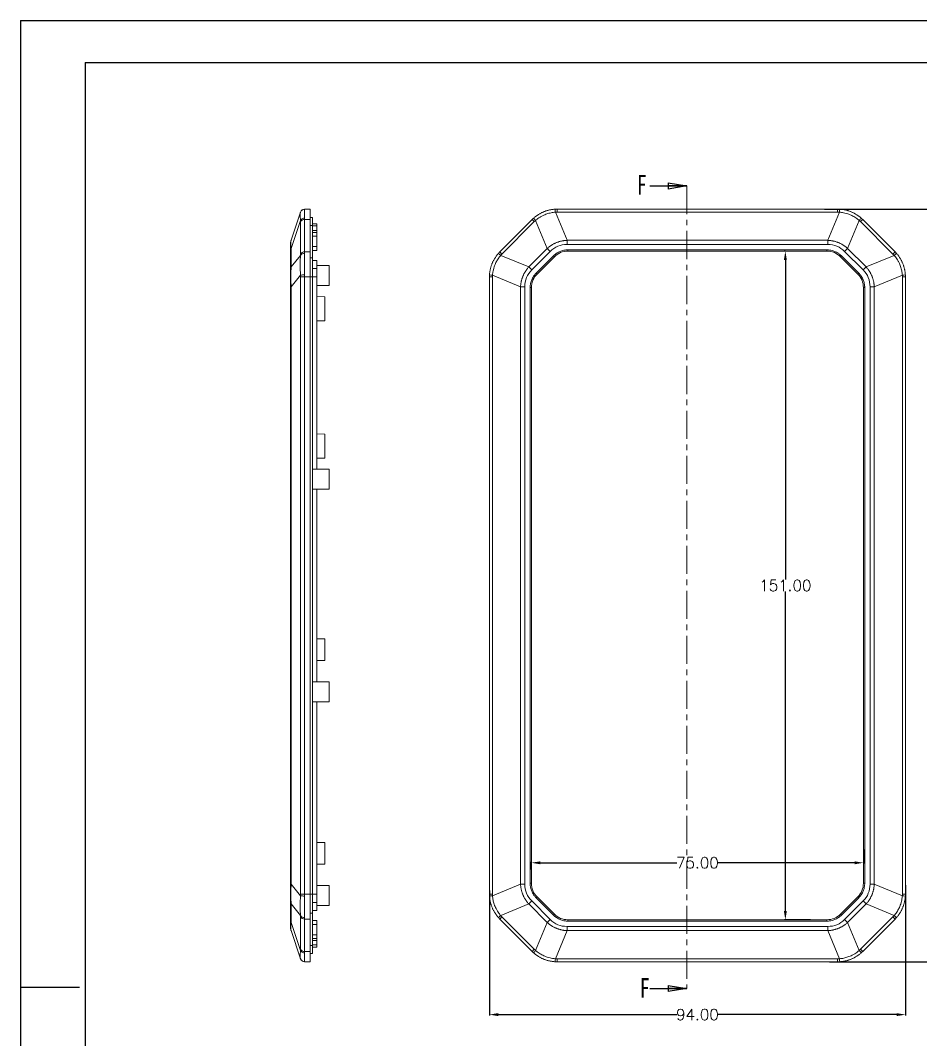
# Model space of a CAD drawing. Header units: inches. Extents: x 1153 to 4131, y 573 to 1071.
# Drawn here: x 1927 to 2130.4, y 743.2 to 973.4 of the extents above; entities that cross this region are included whole.
import ezdxf

# ---------------------------------------------------------------- set-up
doc = ezdxf.new("R2010")
doc.units = ezdxf.units.IN
doc.linetypes.add('CENTER', pattern=[10.16, 6.35, -1.27, 1.27, -1.27])
doc.styles.add('SLDTEXTSTYLE0', font='TXT', dxfattribs={"width": 0.75})
doc.styles.get("Standard").update_dxf_attribs({"font": 'txt', "bigfont": 'gbcbig.shx'})
doc.dimstyles.new('2.5', dxfattribs={"dimtxt": 2.5, "dimasz": 2, "dimexe": 0.18, "dimexo": 0.0625, "dimgap": 0.09, "dimtad": 0, "dimtih": 1, "dimtoh": 1, "dimzin": 0, "dimdsep": 46, "dimtxsty": 'Standard', "dimcen": 2, "dimadec": 0, "dimazin": 0, "dimtfac": 1, "dimtofl": 0, "dimtmove": 0, "dimatfit": 3, "dimfxl": 1, "dimtolj": 1, "dimtzin": 0, "dimarcsym": 0})

# ---------------------------------------------------------------- blocks, each defined once
blk = doc.blocks.new('_CLOSED')
at = {"color": 0, "linetype": 'ByBlock', "lineweight": -2}
for p, q in [((-1, 0.166667), (0, 0)), ((-1, 0.166667), (-1, -0.166667)), ((0, 0), (-1, -0.166667)), ((0, 0), (-1, 0))]:
    blk.add_line(p, q, dxfattribs=at)
blk = doc.blocks.new('*D309')
at = {"color": 0, "lineweight": -2}
for p, q in [((2126.94, 778.13), (2126.94, 748.69)), ((2032.94, 776.88), (2032.94, 748.69)), ((2034.94, 748.87), (2075.27, 748.87)), ((2124.94, 748.87), (2084.62, 748.87))]:
    blk.add_line(p, q, dxfattribs=at)
at = {"color": 0}
for points in [[(2034.94, 749.21), (2034.94, 748.54), (2032.94, 748.87)], [(2124.94, 749.21), (2124.94, 748.54), (2126.94, 748.87)]]:
    blk.add_solid(points, dxfattribs=at)
at = {"layer": 'Defpoints', "color": 0}
for p in [(2126.94, 778.19), (2032.94, 776.94), (2126.94, 748.87)]:
    blk.add_point(p, dxfattribs=at)
at = {"color": 0, "insert": (2079.94, 748.87), "char_height": 2.5, "attachment_point": 5}
blk.add_mtext('\\A1;94.00', dxfattribs=at)
blk = doc.blocks.new('*D310')
at = {"color": 0, "lineweight": -2}
for p, q in [((2108.69, 930.8), (2140.72, 930.8)), ((2140.54, 928.8), (2140.54, 847.14)), ((2140.54, 762.8), (2140.54, 844.46)), ((2109.81, 760.8), (2140.72, 760.8))]:
    blk.add_line(p, q, dxfattribs=at)
at = {"color": 0}
for points in [[(2140.21, 928.8), (2140.88, 928.8), (2140.54, 930.8)], [(2140.21, 762.8), (2140.88, 762.8), (2140.54, 760.8)]]:
    blk.add_solid(points, dxfattribs=at)
at = {"layer": 'Defpoints', "color": 0}
for p in [(2108.63, 930.8), (2140.54, 930.8), (2109.74, 760.8)]:
    blk.add_point(p, dxfattribs=at)
at = {"color": 0, "insert": (2140.54, 845.8), "char_height": 2.5, "attachment_point": 5}
blk.add_mtext('\\A1;170.00', dxfattribs=at)
blk = doc.blocks.new('*D311')
at = {"color": 0, "lineweight": -2}
for p, q in [((2117.44, 786.19), (2117.44, 782.99)), ((2042.44, 781.63), (2042.44, 783.35)), ((2044.44, 783.17), (2075.27, 783.17)), ((2115.44, 783.17), (2084.62, 783.17))]:
    blk.add_line(p, q, dxfattribs=at)
at = {"color": 0}
for points in [[(2044.44, 783.5), (2044.44, 782.83), (2042.44, 783.17)], [(2115.44, 783.5), (2115.44, 782.83), (2117.44, 783.17)]]:
    blk.add_solid(points, dxfattribs=at)
at = {"layer": 'Defpoints', "color": 0}
for p in [(2117.44, 786.25), (2117.44, 783.17), (2042.44, 781.57)]:
    blk.add_point(p, dxfattribs=at)
at = {"color": 0, "insert": (2079.94, 783.17), "char_height": 2.5, "attachment_point": 5}
blk.add_mtext('\\A1;75.00', dxfattribs=at)
blk = doc.blocks.new('*D312')
at = {"color": 0, "lineweight": -2}
for p, q in [((2099.76, 921.3), (2099.63, 921.3)), ((2099.81, 919.3), (2099.81, 847.14)), ((2099.81, 772.3), (2099.81, 844.46)), ((2105.46, 770.3), (2099.63, 770.3))]:
    blk.add_line(p, q, dxfattribs=at)
at = {"color": 0}
for points in [[(2099.48, 919.3), (2100.15, 919.3), (2099.81, 921.3)], [(2099.48, 772.3), (2100.15, 772.3), (2099.81, 770.3)]]:
    blk.add_solid(points, dxfattribs=at)
at = {"layer": 'Defpoints', "color": 0}
for p in [(2099.81, 921.3), (2099.82, 921.3), (2105.52, 770.3)]:
    blk.add_point(p, dxfattribs=at)
at = {"color": 0, "insert": (2099.81, 845.8), "char_height": 2.5, "attachment_point": 5}
blk.add_mtext('\\A1;151.00', dxfattribs=at)

msp = doc.modelspace()

# ---------------------------------------------------------------- linework, layer by layer
for p, q in [((1926.953, 973.438), (2493.348, 973.438)), ((1926.953, 973.438), (1926.953, 572.957)), ((1941.609, 963.903), (2483.813, 963.903)), ((1941.609, 963.903), (1941.609, 582.492)), ((1926.953, 758.365), (1926.953, 572.957)), ((1940.276, 754.994), (1926.953, 754.994))]:
    msp.add_line(p, q)
at = {"color": 7, "linetype": 'Continuous', "lineweight": 30}
for p, q in [((2069.157, 936.038), (2077.557, 936.038)), ((2069.157, 754.772), (2077.557, 754.772))]:
    msp.add_line(p, q, dxfattribs=at)
at = {"color": 1, "linetype": 'CENTER', "lineweight": 0}
msp.add_line((2077.557, 936.038), (2077.557, 754.772), dxfattribs=at)
at = {"color": 7, "linetype": 'Continuous', "lineweight": 15}
for p, q in [((1990.229, 930.108), (1988.115, 923.765)), ((1992.461, 930.803), (1991.182, 930.803)), ((1992.461, 930.803), (1992.461, 928.46)), ((2047.85, 930.108), (2050.477, 923.765)), ((2048.256, 930.803), (2048.256, 930.12)), ((2048.256, 930.803), (2111.629, 930.803)), ((2048.256, 930.12), (2111.629, 930.12)), ((2112.034, 930.108), (2109.407, 923.765)), ((2111.629, 930.803), (2111.629, 930.12)), ((1988.115, 921.913), (1990.229, 928.255)), ((1990.233, 927.977), (1990.233, 920.663)), ((1991.182, 921.147), (1991.182, 928.46)), ((1991.182, 928.46), (1992.461, 928.46)), ((1992.461, 928.903), (1992.961, 928.903)), ((1992.461, 928.46), (1992.461, 921.147)), ((1992.961, 927.117), (1992.961, 928.903)), ((2042.599, 928.46), (2035.285, 921.147)), ((2035.769, 920.663), (2043.083, 927.977)), ((2042.599, 928.46), (2043.083, 927.977)), ((2043.378, 928.255), (2046.005, 921.913)), ((2113.879, 921.913), (2116.507, 928.255)), ((2117.285, 928.46), (2116.802, 927.977)), ((2116.802, 927.977), (2124.116, 920.663)), ((2124.599, 921.147), (2117.285, 928.46)), ((1993.961, 927.503), (1992.961, 927.503)), ((1992.961, 919.803), (1992.961, 927.117)), ((1993.961, 925.503), (1992.961, 925.503)), ((1993.961, 927.003), (1993.961, 927.503)), ((1993.961, 927.003), (1993.961, 926.003)), ((1993.961, 926.003), (1993.961, 925.503)), ((1993.961, 925.503), (1993.961, 924.713)), ((1988.089, 923.671), (1988.079, 923.65)), ((1988.106, 923.708), (1988.101, 923.698)), ((1993.961, 924.713), (1993.961, 922.397)), ((2050.477, 923.765), (2109.407, 923.765)), ((2050.477, 923.765), (2050.477, 922.817)), ((2109.407, 923.765), (2109.407, 922.817)), ((1987.961, 921.242), (1987.961, 917.07)), ((1988.115, 917.741), (1988.115, 921.913)), ((1992.461, 921.147), (1991.182, 921.147)), ((1992.461, 921.147), (1992.461, 915.49)), ((1992.961, 922.397), (1993.961, 922.397)), ((1993.961, 921.478), (1992.961, 921.478)), ((1993.961, 922.397), (1993.961, 921.478)), ((2035.285, 921.147), (2035.769, 920.663)), ((2046.005, 921.913), (2041.833, 917.741)), ((2042.504, 917.07), (2046.676, 921.242)), ((2046.005, 921.913), (2046.676, 921.242)), ((2050.477, 922.817), (2109.407, 922.817)), ((2109.216, 921.603), (2050.669, 921.603)), ((2050.669, 921.303), (2050.669, 921.603)), ((2050.669, 921.303), (2109.216, 921.303)), ((2109.216, 921.603), (2109.216, 921.303)), ((2113.879, 921.913), (2113.209, 921.242)), ((2113.209, 921.242), (2117.381, 917.07)), ((2118.052, 917.741), (2113.879, 921.913)), ((2124.599, 921.147), (2124.116, 920.663)), ((1990.229, 920.368), (1988.115, 917.741)), ((1992.961, 915.49), (1992.961, 919.803)), ((1993.961, 919.215), (1992.961, 919.215)), ((1993.961, 919.215), (1993.961, 917.399)), ((2041.833, 917.741), (2035.49, 920.368)), ((2047.398, 920.249), (2043.497, 916.347)), ((2043.709, 916.135), (2047.611, 920.037)), ((2047.611, 920.037), (2047.398, 920.249)), ((2112.274, 920.037), (2112.486, 920.249)), ((2112.274, 920.037), (2116.176, 916.135)), ((2116.388, 916.347), (2112.486, 920.249)), ((2124.394, 920.368), (2118.052, 917.741)), ((1996.761, 918.053), (1993.961, 918.053)), ((1993.961, 917.399), (1993.961, 915.49)), ((1996.761, 913.553), (1996.761, 918.053)), ((2041.833, 917.741), (2042.504, 917.07)), ((2043.709, 916.135), (2043.497, 916.347)), ((2116.176, 916.135), (2116.388, 916.347)), ((2118.052, 917.741), (2117.381, 917.07)), ((1990.229, 915.896), (1988.115, 913.268)), ((1991.182, 915.49), (1990.233, 915.49)), ((1990.233, 915.49), (1990.233, 776.117)), ((1991.182, 915.49), (1991.182, 776.117)), ((1992.461, 915.49), (1991.182, 915.49)), ((1992.461, 915.49), (1992.461, 776.117)), ((1992.961, 776.117), (1992.961, 915.49)), ((1993.961, 915.49), (1993.961, 872.053)), ((2032.942, 915.49), (2033.626, 915.49)), ((2032.942, 776.117), (2032.942, 915.49)), ((2033.626, 776.117), (2033.626, 915.49)), ((2033.638, 915.896), (2039.98, 913.268)), ((2126.247, 915.896), (2119.904, 913.268)), ((2126.258, 915.49), (2126.258, 776.117)), ((2126.942, 915.49), (2126.258, 915.49)), ((2126.942, 915.49), (2126.942, 776.117)), ((1987.961, 913.268), (1987.961, 778.338)), ((1988.115, 913.268), (1987.961, 913.268)), ((1988.115, 913.268), (1988.115, 778.338)), ((1993.961, 913.553), (1996.761, 913.553)), ((2039.98, 778.338), (2039.98, 913.268)), ((2039.98, 913.268), (2040.929, 913.268)), ((2040.929, 778.338), (2040.929, 913.268)), ((2042.142, 913.077), (2042.142, 778.53)), ((2042.442, 913.077), (2042.142, 913.077)), ((2042.442, 778.53), (2042.442, 913.077)), ((2117.442, 913.077), (2117.442, 778.53)), ((2117.442, 913.077), (2117.742, 913.077)), ((2117.742, 778.53), (2117.742, 913.077)), ((2118.955, 913.268), (2118.955, 778.338)), ((2119.904, 913.268), (2118.955, 913.268)), ((2119.904, 913.268), (2119.904, 778.338)), ((1995.761, 911.016), (1993.961, 911.048)), ((1995.761, 908.303), (1995.761, 911.016)), ((1995.761, 905.591), (1995.761, 908.303)), ((1993.961, 905.559), (1995.761, 905.591)), ((1995.761, 880.016), (1993.961, 880.048)), ((1995.761, 877.303), (1995.761, 880.016)), ((1995.761, 874.591), (1995.761, 877.303)), ((1993.961, 874.559), (1995.761, 874.591)), ((1993.961, 872.053), (1992.961, 872.053)), ((1996.761, 872.053), (1993.961, 872.053)), ((1996.761, 867.553), (1996.761, 872.053)), ((1992.961, 867.553), (1993.961, 867.553)), ((1993.961, 867.553), (1996.761, 867.553)), ((1993.961, 867.553), (1993.961, 824.053)), ((1995.761, 833.716), (1993.961, 833.748)), ((1995.761, 828.891), (1995.761, 833.716)), ((1993.961, 828.859), (1995.761, 828.891)), ((1993.961, 824.053), (1992.961, 824.053)), ((1996.761, 824.053), (1993.961, 824.053)), ((1996.761, 819.553), (1996.761, 824.053)), ((1992.961, 819.553), (1993.961, 819.553)), ((1993.961, 819.553), (1996.761, 819.553)), ((1993.961, 819.553), (1993.961, 776.117)), ((1995.761, 787.716), (1993.961, 787.748)), ((1995.761, 782.891), (1995.761, 787.716)), ((1993.961, 782.859), (1995.761, 782.891)), ((1988.115, 778.338), (1987.961, 778.338)), ((1990.229, 775.711), (1988.115, 778.338)), ((2039.98, 778.338), (2033.638, 775.711)), ((2040.929, 778.338), (2039.98, 778.338)), ((2042.442, 778.53), (2042.142, 778.53)), ((2117.442, 778.53), (2117.742, 778.53)), ((2119.904, 778.338), (2118.955, 778.338)), ((2126.247, 775.711), (2119.904, 778.338)), ((1991.182, 776.117), (1990.233, 776.117)), ((1992.461, 776.117), (1991.182, 776.117)), ((1992.461, 776.117), (1992.461, 770.46)), ((1992.961, 771.804), (1992.961, 776.117)), ((1996.761, 778.053), (1993.961, 778.053)), ((1993.961, 776.117), (1993.961, 774.208)), ((1996.761, 773.553), (1996.761, 778.053)), ((2033.626, 776.117), (2032.942, 776.117)), ((2126.942, 776.117), (2126.258, 776.117)), ((1987.961, 774.537), (1987.961, 770.365)), ((1988.115, 773.866), (1990.229, 771.239)), ((1988.115, 769.694), (1988.115, 773.866)), ((1993.961, 774.208), (1993.961, 772.392)), ((1993.961, 773.553), (1996.761, 773.553)), ((2035.49, 771.239), (2041.833, 773.866)), ((2041.833, 773.866), (2042.504, 774.537)), ((2041.833, 773.866), (2046.005, 769.694)), ((2046.676, 770.365), (2042.504, 774.537)), ((2043.709, 775.472), (2043.497, 775.26)), ((2043.497, 775.26), (2047.398, 771.358)), ((2047.611, 771.57), (2043.709, 775.472)), ((2116.176, 775.472), (2112.274, 771.57)), ((2112.486, 771.358), (2116.388, 775.26)), ((2117.381, 774.537), (2113.209, 770.365)), ((2113.879, 769.694), (2118.052, 773.866)), ((2116.176, 775.472), (2116.388, 775.26)), ((2118.052, 773.866), (2117.381, 774.537)), ((2118.052, 773.866), (2124.394, 771.239)), ((1993.961, 772.392), (1992.961, 772.392)), ((1992.961, 764.49), (1992.961, 771.804)), ((2047.611, 771.57), (2047.398, 771.358)), ((2112.274, 771.57), (2112.486, 771.358)), ((1990.229, 763.351), (1988.115, 769.694)), ((1990.233, 770.944), (1990.233, 763.63)), ((1991.182, 770.46), (1992.461, 770.46)), ((1991.182, 763.147), (1991.182, 770.46)), ((1992.461, 770.46), (1992.461, 763.147)), ((1992.961, 770.129), (1993.961, 770.129)), ((1992.961, 769.21), (1993.961, 769.21)), ((1993.961, 770.129), (1993.961, 769.21)), ((1993.961, 769.21), (1993.961, 766.894)), ((2035.285, 770.46), (2035.769, 770.944)), ((2035.285, 770.46), (2042.599, 763.147)), ((2043.083, 763.63), (2035.769, 770.944)), ((2046.005, 769.694), (2043.378, 763.351)), ((2046.005, 769.694), (2046.676, 770.365)), ((2050.669, 770.303), (2050.669, 770.003)), ((2109.216, 770.303), (2050.669, 770.303)), ((2050.669, 770.003), (2109.216, 770.003)), ((2109.216, 770.303), (2109.216, 770.003)), ((2113.879, 769.694), (2113.209, 770.365)), ((2116.507, 763.351), (2113.879, 769.694)), ((2124.116, 770.944), (2116.802, 763.63)), ((2117.285, 763.147), (2124.599, 770.46)), ((2124.599, 770.46), (2124.116, 770.944)), ((1988.079, 767.956), (1988.089, 767.936)), ((1988.101, 767.909), (1988.106, 767.898)), ((1990.229, 761.499), (1988.115, 767.842)), ((1993.961, 766.894), (1993.961, 766.103)), ((2047.85, 761.499), (2050.477, 767.842)), ((2109.407, 768.79), (2050.477, 768.79)), ((2050.477, 767.842), (2050.477, 768.79)), ((2109.407, 767.842), (2050.477, 767.842)), ((2109.407, 767.842), (2109.407, 768.79)), ((2112.034, 761.499), (2109.407, 767.842)), ((1992.961, 766.103), (1993.961, 766.103)), ((1992.961, 762.703), (1992.961, 764.49)), ((1993.961, 766.103), (1993.961, 765.603)), ((1993.961, 765.603), (1993.961, 764.604)), ((1993.961, 764.104), (1993.961, 764.604)), ((1992.461, 763.147), (1991.182, 763.147)), ((1992.461, 763.147), (1992.461, 760.803)), ((1992.461, 762.703), (1992.961, 762.703)), ((1992.961, 764.104), (1993.961, 764.104)), ((2042.599, 763.147), (2043.083, 763.63)), ((2117.285, 763.147), (2116.802, 763.63)), ((1992.461, 760.803), (1991.182, 760.803)), ((2111.629, 761.487), (2048.256, 761.487)), ((2048.256, 760.803), (2048.256, 761.487)), ((2111.629, 760.803), (2048.256, 760.803)), ((2111.629, 760.803), (2111.629, 761.487))]:
    msp.add_line(p, q, dxfattribs=at)
at = {"color": 8, "linetype": 'Continuous', "lineweight": 15}
for p, q in [((1992.461, 927.117), (1992.961, 927.117)), ((1992.961, 927.003), (1993.961, 927.003)), ((1992.961, 926.003), (1993.961, 926.003)), ((1992.961, 924.713), (1993.961, 924.713)), ((1992.461, 919.803), (1992.961, 919.803)), ((1993.961, 917.399), (1992.961, 917.399)), ((1992.461, 915.49), (1992.961, 915.49)), ((1992.961, 915.49), (1993.961, 915.49)), ((1992.461, 776.117), (1992.961, 776.117)), ((1993.961, 776.117), (1992.961, 776.117)), ((1992.961, 774.208), (1993.961, 774.208)), ((1992.461, 771.804), (1992.961, 771.804)), ((1993.961, 766.894), (1992.961, 766.894)), ((1992.461, 764.49), (1992.961, 764.49)), ((1993.961, 765.603), (1992.961, 765.603)), ((1993.961, 764.604), (1992.961, 764.604))]:
    msp.add_line(p, q, dxfattribs=at)
at = {"color": 7, "linetype": 'Continuous', "lineweight": 15}
for centre, radius, start, end in [((1991.176, 929.792), 0.998, 89.89753, 161.5334), ((1991.182, 929.803), 1, 90, 161.56505), ((2040.188, 929.8), 7.668, 2.30075, 7.41719), ((2119.697, 929.8), 7.668, 172.58281, 177.69925), ((1991.128, 927.748), 1.032, 87.20832, 150.55585), ((1991.108, 927.433), 1.03, 85.88866, 148.12277), ((2049.014, 933.456), 7.668, 217.58281, 222.69925), ((2110.871, 933.456), 7.668, 317.30075, 322.41719), ((1990.961, 922.817), 3, 161.56505, 180), ((1989.53, 921.235), 1.568, 154.40077, 179.74874), ((1991.108, 920.119), 1.03, 85.88979, 148.12164), ((1991.079, 919.782), 1.032, 84.48451, 145.40903), ((2030.29, 914.732), 7.668, 47.30075, 52.41719), ((2129.595, 914.732), 7.668, 127.58281, 132.69925), ((1989.529, 917.063), 1.568, 154.40029, 179.74922), ((1991.182, 908.09), 7.864, 90.03286, 96.96191), ((2033.946, 923.558), 7.668, 262.58281, 267.69925), ((2125.939, 923.558), 7.668, 272.30075, 277.41719), ((1989.529, 774.544), 1.568, 180.25078, 205.59971), ((1991.182, 783.517), 7.864, 263.03809, 269.96714), ((2033.946, 768.049), 7.668, 92.30075, 97.41719), ((2125.939, 768.049), 7.668, 82.58281, 87.69925), ((1991.079, 771.825), 1.032, 214.59097, 275.51549), ((2030.29, 776.875), 7.668, 307.58281, 312.69925), ((2129.595, 776.875), 7.668, 227.30075, 232.41719), ((1989.53, 770.372), 1.568, 180.25126, 205.59923), ((1991.108, 771.488), 1.03, 211.87836, 274.11021), ((1990.961, 768.79), 3, 180, 198.43495), ((1991.128, 763.859), 1.032, 209.44415, 272.79168), ((1991.108, 764.174), 1.03, 211.87723, 274.11134), ((2049.014, 758.151), 7.668, 137.30075, 142.41719), ((2110.871, 758.151), 7.668, 37.58281, 42.69925), ((1991.176, 761.815), 0.998, 198.4666, 270.10247), ((1991.182, 761.803), 1, 198.43495, 270), ((2040.188, 761.807), 7.668, 352.58281, 357.69925), ((2119.697, 761.807), 7.668, 182.30075, 187.41719)]:
    msp.add_arc(centre, radius, start, end, dxfattribs=at)
for points, knots in [([(1990.229, 930.108), (1990.227, 930.1), (1990.222, 930.082), (1990.214, 930.025), (1990.206, 929.919), (1990.202, 929.757), (1990.2, 929.558), (1990.201, 929.345), (1990.205, 929.114), (1990.21, 928.855), (1990.218, 928.571), (1990.226, 928.361), (1990.229, 928.255)], [0, 0, 0, 0, 0.0556187, 0.1392282, 0.2508082, 0.3856401, 0.4999802, 0.5999714, 0.6999586, 0.799947, 0.8999513, 1, 1, 1, 1]), ([(1990.229, 930.108), (1990.23, 930.111), (1990.233, 930.118), (1990.233, 930.119), (1990.233, 930.12)], [0, 0, 0, 0, 0.5000234, 1, 1, 1, 1]), ([(1991.178, 930.79), (1991.176, 930.784), (1991.173, 930.771), (1991.169, 930.739), (1991.166, 930.698), (1991.163, 930.647), (1991.16, 930.587), (1991.158, 930.516), (1991.157, 930.437), (1991.156, 930.347), (1991.155, 930.249), (1991.155, 930.141), (1991.156, 930.024), (1991.157, 929.898), (1991.158, 929.763), (1991.16, 929.62), (1991.163, 929.468), (1991.166, 929.308), (1991.169, 929.14), (1991.173, 928.964), (1991.176, 928.841), (1991.178, 928.779)], [0, 0, 0, 0, 0.0526358, 0.1052702, 0.1579034, 0.2105355, 0.2631667, 0.3157971, 0.3684269, 0.4210563, 0.4736855, 0.5263145, 0.5789437, 0.6315731, 0.6842029, 0.7368333, 0.7894645, 0.8420966, 0.8947298, 0.9473642, 1, 1, 1, 1]), ([(1991.182, 930.803), (1991.182, 930.803), (1991.181, 930.802), (1991.179, 930.794), (1991.178, 930.79)], [0, 0, 0, 0, 0.499912, 1, 1, 1, 1]), ([(2042.937, 928.779), (2043.007, 928.841), (2043.149, 928.964), (2043.37, 929.14), (2043.596, 929.308), (2043.828, 929.468), (2044.065, 929.62), (2044.308, 929.763), (2044.555, 929.898), (2044.808, 930.024), (2045.064, 930.141), (2045.325, 930.249), (2045.589, 930.347), (2045.856, 930.437), (2046.126, 930.516), (2046.399, 930.587), (2046.675, 930.647), (2046.952, 930.698), (2047.231, 930.739), (2047.511, 930.771), (2047.698, 930.784), (2047.792, 930.79)], [0, 0, 0, 0, 0.0526358, 0.1052702, 0.1579034, 0.2105355, 0.2631667, 0.3157971, 0.3684269, 0.4210563, 0.4736855, 0.5263145, 0.5789437, 0.6315731, 0.6842029, 0.7368333, 0.7894645, 0.8420966, 0.8947298, 0.9473642, 1, 1, 1, 1]), ([(2043.378, 928.255), (2043.448, 928.314), (2043.622, 928.462), (2043.95, 928.711), (2044.401, 929.012), (2044.919, 929.301), (2045.44, 929.54), (2045.923, 929.722), (2046.394, 929.866), (2046.874, 929.98), (2047.359, 930.064), (2047.686, 930.093), (2047.85, 930.108)], [0, 0, 0, 0, 0.0556187, 0.1392282, 0.2508082, 0.3856401, 0.4999802, 0.5999714, 0.6999586, 0.799947, 0.8999513, 1, 1, 1, 1]), ([(2047.792, 930.79), (2047.869, 930.794), (2048.024, 930.802), (2048.179, 930.803), (2048.256, 930.803)], [0, 0, 0, 0, 0.500088, 1, 1, 1, 1]), ([(2111.629, 930.803), (2111.706, 930.803), (2111.861, 930.802), (2112.015, 930.794), (2112.092, 930.79)], [0, 0, 0, 0, 0.499912, 1, 1, 1, 1]), ([(2112.034, 930.108), (2111.967, 930.111), (2111.832, 930.118), (2111.696, 930.119), (2111.629, 930.12)], [0, 0, 0, 0, 0.5000234, 1, 1, 1, 1]), ([(2112.034, 930.108), (2112.125, 930.1), (2112.353, 930.082), (2112.761, 930.025), (2113.293, 929.919), (2113.863, 929.757), (2114.401, 929.558), (2114.871, 929.345), (2115.306, 929.114), (2115.725, 928.855), (2116.129, 928.571), (2116.381, 928.361), (2116.507, 928.255)], [0, 0, 0, 0, 0.0556187, 0.1392282, 0.2508082, 0.3856401, 0.4999802, 0.5999714, 0.6999586, 0.799947, 0.8999513, 1, 1, 1, 1]), ([(2112.092, 930.79), (2112.186, 930.784), (2112.374, 930.771), (2112.654, 930.739), (2112.933, 930.698), (2113.21, 930.647), (2113.485, 930.587), (2113.758, 930.516), (2114.028, 930.437), (2114.296, 930.347), (2114.56, 930.249), (2114.82, 930.141), (2115.077, 930.024), (2115.329, 929.898), (2115.577, 929.763), (2115.819, 929.62), (2116.057, 929.468), (2116.289, 929.308), (2116.515, 929.14), (2116.735, 928.964), (2116.877, 928.841), (2116.948, 928.779)], [0, 0, 0, 0, 0.0526358, 0.1052702, 0.1579034, 0.2105355, 0.2631667, 0.3157971, 0.3684269, 0.4210563, 0.4736855, 0.5263145, 0.5789437, 0.6315731, 0.6842029, 0.7368333, 0.7894645, 0.8420966, 0.8947298, 0.9473642, 1, 1, 1, 1]), ([(1991.178, 928.779), (1991.179, 928.727), (1991.181, 928.623), (1991.182, 928.515), (1991.182, 928.46)], [0, 0, 0, 0, 0.50008802, 1, 1, 1, 1]), ([(2042.599, 928.46), (2042.654, 928.515), (2042.764, 928.623), (2042.879, 928.727), (2042.937, 928.779)], [0, 0, 0, 0, 0.499912, 1, 1, 1, 1]), ([(2116.948, 928.779), (2117.005, 928.727), (2117.12, 928.623), (2117.23, 928.515), (2117.285, 928.46)], [0, 0, 0, 0, 0.50008802, 1, 1, 1, 1]), ([(1988.115, 923.765), (1988.114, 923.76), (1988.111, 923.749), (1988.107, 923.719), (1988.103, 923.68), (1988.1, 923.631), (1988.098, 923.573), (1988.096, 923.504), (1988.095, 923.425), (1988.094, 923.337), (1988.094, 923.238), (1988.094, 923.13), (1988.095, 923.012), (1988.096, 922.885), (1988.098, 922.747), (1988.1, 922.6), (1988.103, 922.443), (1988.107, 922.276), (1988.111, 922.1), (1988.114, 921.975), (1988.115, 921.913)], [0, 0, 0, 0, 0.0572107, 0.1138453, 0.1699707, 0.2256561, 0.2809721, 0.3359908, 0.3907854, 0.4454303, 0.5, 0.5545697, 0.6092146, 0.6640092, 0.7190279, 0.7743439, 0.8300293, 0.8861547, 0.9427893, 1, 1, 1, 1]), ([(2046.005, 921.913), (2046.076, 921.975), (2046.216, 922.1), (2046.434, 922.276), (2046.655, 922.443), (2046.881, 922.6), (2047.112, 922.747), (2047.347, 922.885), (2047.585, 923.012), (2047.829, 923.13), (2048.076, 923.238), (2048.327, 923.337), (2048.582, 923.425), (2048.842, 923.504), (2049.105, 923.573), (2049.372, 923.631), (2049.643, 923.68), (2049.918, 923.719), (2050.196, 923.749), (2050.383, 923.76), (2050.477, 923.765)], [0, 0, 0, 0, 0.0572107, 0.1138453, 0.1699707, 0.2256561, 0.2809721, 0.3359908, 0.3907854, 0.4454303, 0.5, 0.5545697, 0.6092146, 0.6640092, 0.7190279, 0.7743439, 0.8300293, 0.8861547, 0.9427893, 1, 1, 1, 1]), ([(2109.407, 923.765), (2109.501, 923.76), (2109.688, 923.749), (2109.967, 923.719), (2110.242, 923.68), (2110.513, 923.631), (2110.78, 923.573), (2111.043, 923.504), (2111.302, 923.425), (2111.557, 923.337), (2111.809, 923.238), (2112.056, 923.13), (2112.299, 923.012), (2112.538, 922.885), (2112.773, 922.747), (2113.003, 922.6), (2113.229, 922.443), (2113.451, 922.276), (2113.669, 922.1), (2113.809, 921.975), (2113.879, 921.913)], [0, 0, 0, 0, 0.0572107, 0.1138453, 0.1699707, 0.2256561, 0.2809721, 0.3359908, 0.3907854, 0.4454303, 0.5, 0.5545697, 0.6092146, 0.6640092, 0.7190279, 0.7743439, 0.8300293, 0.8861547, 0.9427893, 1, 1, 1, 1]), ([(1991.182, 921.147), (1991.182, 921.092), (1991.181, 920.981), (1991.179, 920.866), (1991.178, 920.809)], [0, 0, 0, 0, 0.49991198, 1, 1, 1, 1]), ([(2034.967, 920.809), (2035.019, 920.866), (2035.122, 920.981), (2035.231, 921.092), (2035.285, 921.147)], [0, 0, 0, 0, 0.500088, 1, 1, 1, 1]), ([(2050.669, 921.603), (2050.619, 921.603), (2050.501, 921.602), (2050.3, 921.59), (2050.047, 921.564), (2049.701, 921.507), (2049.31, 921.407), (2048.899, 921.257), (2048.5, 921.072), (2048.127, 920.851), (2047.807, 920.616), (2047.574, 920.419), (2047.45, 920.299), (2047.398, 920.249)], [0, 0, 0, 0, 0.0412174, 0.0968863, 0.1668225, 0.2509478, 0.386178, 0.4998822, 0.6123897, 0.7488765, 0.8568873, 0.9407196, 1, 1, 1, 1]), ([(2047.611, 920.037), (2048.025, 920.451), (2048.481, 920.774), (2049.54, 921.211), (2050.087, 921.303), (2050.669, 921.303)], [0, 0, 0, 0, 0.5, 0.5, 1, 1, 1, 1]), ([(2112.486, 920.249), (2112.45, 920.284), (2112.366, 920.366), (2112.216, 920.5), (2112.019, 920.66), (2111.734, 920.864), (2111.386, 921.07), (2110.989, 921.256), (2110.577, 921.406), (2110.157, 921.514), (2109.764, 921.574), (2109.461, 921.6), (2109.288, 921.602), (2109.216, 921.603)], [0, 0, 0, 0, 0.0412174, 0.0968863, 0.1668225, 0.2509478, 0.386178, 0.4998822, 0.6123897, 0.7488765, 0.8568873, 0.9407196, 1, 1, 1, 1]), ([(2109.216, 921.303), (2109.802, 921.303), (2110.352, 921.209), (2111.411, 920.77), (2111.862, 920.448), (2112.274, 920.037)], [0, 0, 0, 0, 0.5, 0.5, 1, 1, 1, 1]), ([(2124.599, 921.147), (2124.653, 921.092), (2124.762, 920.981), (2124.866, 920.866), (2124.918, 920.809)], [0, 0, 0, 0, 0.49991198, 1, 1, 1, 1]), ([(1990.229, 920.368), (1990.227, 920.298), (1990.222, 920.124), (1990.214, 919.796), (1990.206, 919.345), (1990.202, 918.827), (1990.2, 918.305), (1990.201, 917.822), (1990.205, 917.351), (1990.21, 916.872), (1990.218, 916.386), (1990.226, 916.059), (1990.229, 915.896)], [0, 0, 0, 0, 0.0556186, 0.1392282, 0.2508082, 0.3856401, 0.4999802, 0.5999714, 0.6999586, 0.799947, 0.8999513, 1, 1, 1, 1]), ([(1991.178, 920.809), (1991.176, 920.738), (1991.173, 920.597), (1991.169, 920.376), (1991.166, 920.15), (1991.163, 919.918), (1991.16, 919.681), (1991.158, 919.438), (1991.157, 919.19), (1991.156, 918.938), (1991.155, 918.682), (1991.155, 918.421), (1991.156, 918.157), (1991.157, 917.89), (1991.158, 917.619), (1991.16, 917.346), (1991.163, 917.071), (1991.166, 916.794), (1991.169, 916.515), (1991.173, 916.235), (1991.176, 916.047), (1991.178, 915.954)], [0, 0, 0, 0, 0.0526358, 0.1052702, 0.1579034, 0.2105355, 0.2631667, 0.3157971, 0.3684269, 0.4210563, 0.4736855, 0.5263145, 0.5789437, 0.6315731, 0.6842029, 0.7368333, 0.7894645, 0.8420966, 0.8947298, 0.9473642, 1, 1, 1, 1]), ([(2032.956, 915.954), (2032.962, 916.047), (2032.975, 916.235), (2033.007, 916.515), (2033.048, 916.794), (2033.098, 917.071), (2033.159, 917.346), (2033.229, 917.619), (2033.309, 917.89), (2033.398, 918.157), (2033.497, 918.421), (2033.605, 918.682), (2033.722, 918.938), (2033.848, 919.19), (2033.982, 919.438), (2034.126, 919.681), (2034.278, 919.918), (2034.438, 920.15), (2034.606, 920.376), (2034.782, 920.597), (2034.905, 920.738), (2034.967, 920.809)], [0, 0, 0, 0, 0.0526358, 0.1052702, 0.1579034, 0.2105355, 0.2631667, 0.3157971, 0.3684269, 0.4210563, 0.4736855, 0.5263145, 0.5789437, 0.6315731, 0.6842029, 0.7368333, 0.7894645, 0.8420966, 0.8947298, 0.9473642, 1, 1, 1, 1]), ([(2033.638, 915.896), (2033.645, 915.987), (2033.664, 916.214), (2033.72, 916.622), (2033.826, 917.154), (2033.988, 917.724), (2034.188, 918.262), (2034.401, 918.732), (2034.632, 919.168), (2034.891, 919.587), (2035.174, 919.99), (2035.385, 920.242), (2035.49, 920.368)], [0, 0, 0, 0, 0.0556186, 0.1392282, 0.2508082, 0.3856401, 0.4999802, 0.5999714, 0.6999586, 0.799947, 0.8999513, 1, 1, 1, 1]), ([(2124.394, 920.368), (2124.453, 920.298), (2124.601, 920.124), (2124.85, 919.796), (2125.151, 919.345), (2125.44, 918.827), (2125.678, 918.305), (2125.861, 917.822), (2126.005, 917.351), (2126.118, 916.872), (2126.203, 916.386), (2126.232, 916.059), (2126.247, 915.896)], [0, 0, 0, 0, 0.0556186, 0.1392282, 0.2508082, 0.3856401, 0.4999802, 0.5999714, 0.6999586, 0.799947, 0.8999513, 1, 1, 1, 1]), ([(2124.918, 920.809), (2124.979, 920.738), (2125.103, 920.597), (2125.278, 920.376), (2125.447, 920.15), (2125.607, 919.918), (2125.759, 919.681), (2125.902, 919.438), (2126.037, 919.19), (2126.163, 918.938), (2126.28, 918.682), (2126.388, 918.421), (2126.486, 918.157), (2126.575, 917.89), (2126.655, 917.619), (2126.725, 917.346), (2126.786, 917.071), (2126.837, 916.794), (2126.878, 916.515), (2126.91, 916.235), (2126.922, 916.047), (2126.929, 915.954)], [0, 0, 0, 0, 0.0526358, 0.1052702, 0.1579034, 0.2105355, 0.2631667, 0.3157971, 0.3684269, 0.4210563, 0.4736855, 0.5263145, 0.5789437, 0.6315731, 0.6842029, 0.7368333, 0.7894645, 0.8420966, 0.8947298, 0.9473642, 1, 1, 1, 1]), ([(1988.115, 917.741), (1988.114, 917.67), (1988.111, 917.53), (1988.107, 917.312), (1988.103, 917.09), (1988.1, 916.864), (1988.098, 916.634), (1988.096, 916.399), (1988.095, 916.16), (1988.094, 915.917), (1988.094, 915.67), (1988.094, 915.419), (1988.095, 915.163), (1988.096, 914.904), (1988.098, 914.641), (1988.1, 914.374), (1988.103, 914.103), (1988.107, 913.828), (1988.111, 913.55), (1988.114, 913.362), (1988.115, 913.268)], [0, 0, 0, 0, 0.0572107, 0.1138453, 0.1699707, 0.2256561, 0.2809721, 0.3359908, 0.3907854, 0.4454303, 0.5, 0.5545697, 0.6092146, 0.6640092, 0.7190279, 0.7743439, 0.8300293, 0.8861547, 0.9427893, 1, 1, 1, 1]), ([(2039.98, 913.268), (2039.986, 913.362), (2039.997, 913.55), (2040.027, 913.828), (2040.065, 914.103), (2040.114, 914.374), (2040.173, 914.641), (2040.242, 914.904), (2040.32, 915.163), (2040.409, 915.419), (2040.507, 915.67), (2040.615, 915.917), (2040.733, 916.16), (2040.861, 916.399), (2040.999, 916.634), (2041.146, 916.864), (2041.303, 917.09), (2041.47, 917.312), (2041.646, 917.53), (2041.77, 917.67), (2041.833, 917.741)], [0, 0, 0, 0, 0.0572107, 0.1138453, 0.1699707, 0.2256561, 0.2809721, 0.3359908, 0.3907854, 0.4454303, 0.5, 0.5545697, 0.6092146, 0.6640092, 0.7190279, 0.7743439, 0.8300293, 0.8861547, 0.9427893, 1, 1, 1, 1]), ([(2043.497, 916.347), (2043.462, 916.312), (2043.38, 916.228), (2043.246, 916.077), (2043.085, 915.88), (2042.881, 915.595), (2042.675, 915.248), (2042.49, 914.851), (2042.34, 914.438), (2042.232, 914.018), (2042.171, 913.625), (2042.146, 913.322), (2042.143, 913.149), (2042.142, 913.077)], [0, 0, 0, 0, 0.0412174, 0.0968863, 0.1668225, 0.2509478, 0.386178, 0.4998822, 0.6123897, 0.7488765, 0.8568873, 0.9407196, 1, 1, 1, 1]), ([(2117.742, 913.077), (2117.742, 913.127), (2117.74, 913.244), (2117.729, 913.446), (2117.703, 913.699), (2117.646, 914.044), (2117.546, 914.436), (2117.396, 914.847), (2117.21, 915.246), (2116.99, 915.618), (2116.755, 915.939), (2116.558, 916.171), (2116.438, 916.296), (2116.388, 916.347)], [0, 0, 0, 0, 0.0412174, 0.0968863, 0.1668225, 0.2509478, 0.386178, 0.4998822, 0.6123897, 0.7488765, 0.8568873, 0.9407196, 1, 1, 1, 1]), ([(2118.052, 917.741), (2118.114, 917.67), (2118.239, 917.53), (2118.415, 917.312), (2118.582, 917.09), (2118.739, 916.864), (2118.886, 916.634), (2119.023, 916.399), (2119.151, 916.16), (2119.269, 915.917), (2119.377, 915.67), (2119.476, 915.419), (2119.564, 915.163), (2119.643, 914.904), (2119.711, 914.641), (2119.77, 914.374), (2119.819, 914.103), (2119.858, 913.828), (2119.887, 913.55), (2119.898, 913.362), (2119.904, 913.268)], [0, 0, 0, 0, 0.0572107, 0.1138453, 0.1699707, 0.2256561, 0.2809721, 0.3359908, 0.3907854, 0.4454303, 0.5, 0.5545697, 0.6092146, 0.6640092, 0.7190279, 0.7743439, 0.8300293, 0.8861547, 0.9427893, 1, 1, 1, 1]), ([(1991.178, 915.954), (1991.179, 915.876), (1991.181, 915.722), (1991.182, 915.567), (1991.182, 915.49)], [0, 0, 0, 0, 0.500088, 1, 1, 1, 1]), ([(2032.942, 915.49), (2032.943, 915.567), (2032.944, 915.722), (2032.952, 915.876), (2032.956, 915.954)], [0, 0, 0, 0, 0.499912, 1, 1, 1, 1]), ([(2033.638, 915.896), (2033.634, 915.828), (2033.627, 915.693), (2033.626, 915.557), (2033.626, 915.49)], [0, 0, 0, 0, 0.5000234, 1, 1, 1, 1]), ([(2042.442, 913.077), (2042.442, 913.663), (2042.537, 914.214), (2042.976, 915.272), (2043.297, 915.724), (2043.709, 916.135)], [0, 0, 0, 0, 0.5, 0.5, 1, 1, 1, 1]), ([(2116.176, 916.135), (2116.59, 915.721), (2116.912, 915.265), (2117.35, 914.206), (2117.442, 913.659), (2117.442, 913.077)], [0, 0, 0, 0, 0.5, 0.5, 1, 1, 1, 1]), ([(2126.929, 915.954), (2126.933, 915.876), (2126.941, 915.722), (2126.942, 915.567), (2126.942, 915.49)], [0, 0, 0, 0, 0.500088, 1, 1, 1, 1]), ([(1988.115, 778.338), (1988.114, 778.244), (1988.111, 778.057), (1988.107, 777.779), (1988.103, 777.504), (1988.1, 777.233), (1988.098, 776.966), (1988.096, 776.703), (1988.095, 776.444), (1988.094, 776.188), (1988.094, 775.937), (1988.094, 775.69), (1988.095, 775.447), (1988.096, 775.208), (1988.098, 774.973), (1988.1, 774.743), (1988.103, 774.516), (1988.107, 774.295), (1988.111, 774.077), (1988.114, 773.937), (1988.115, 773.866)], [0, 0, 0, 0, 0.0572107, 0.1138453, 0.1699707, 0.2256561, 0.2809721, 0.3359908, 0.3907854, 0.4454303, 0.5, 0.5545697, 0.6092146, 0.6640092, 0.7190279, 0.7743439, 0.8300293, 0.8861547, 0.9427893, 1, 1, 1, 1]), ([(2041.833, 773.866), (2041.77, 773.937), (2041.646, 774.077), (2041.47, 774.295), (2041.303, 774.516), (2041.146, 774.743), (2040.999, 774.973), (2040.861, 775.208), (2040.733, 775.447), (2040.615, 775.69), (2040.507, 775.937), (2040.409, 776.188), (2040.32, 776.444), (2040.242, 776.703), (2040.173, 776.966), (2040.114, 777.233), (2040.065, 777.504), (2040.027, 777.779), (2039.997, 778.057), (2039.986, 778.244), (2039.98, 778.338)], [0, 0, 0, 0, 0.0572107, 0.1138453, 0.1699707, 0.2256561, 0.2809721, 0.3359908, 0.3907854, 0.4454303, 0.5, 0.5545697, 0.6092146, 0.6640092, 0.7190279, 0.7743439, 0.8300293, 0.8861547, 0.9427893, 1, 1, 1, 1]), ([(2042.142, 778.53), (2042.143, 778.48), (2042.144, 778.363), (2042.156, 778.161), (2042.182, 777.908), (2042.239, 777.563), (2042.339, 777.171), (2042.489, 776.76), (2042.674, 776.361), (2042.895, 775.989), (2043.13, 775.668), (2043.326, 775.436), (2043.447, 775.311), (2043.497, 775.26)], [0, 0, 0, 0, 0.0412174, 0.0968863, 0.1668225, 0.2509478, 0.386178, 0.4998822, 0.6123897, 0.7488765, 0.8568873, 0.9407196, 1, 1, 1, 1]), ([(2043.709, 775.472), (2043.295, 775.886), (2042.972, 776.342), (2042.535, 777.401), (2042.442, 777.948), (2042.442, 778.53)], [0, 0, 0, 0, 0.5, 0.5, 1, 1, 1, 1]), ([(2117.442, 778.53), (2117.442, 777.944), (2117.348, 777.393), (2116.908, 776.335), (2116.587, 775.883), (2116.176, 775.472)], [0, 0, 0, 0, 0.5, 0.5, 1, 1, 1, 1]), ([(2116.388, 775.26), (2116.423, 775.295), (2116.505, 775.379), (2116.639, 775.53), (2116.799, 775.727), (2117.003, 776.012), (2117.209, 776.359), (2117.394, 776.756), (2117.545, 777.169), (2117.653, 777.589), (2117.713, 777.982), (2117.738, 778.285), (2117.741, 778.458), (2117.742, 778.53)], [0, 0, 0, 0, 0.0412174, 0.0968863, 0.1668225, 0.2509478, 0.386178, 0.4998822, 0.6123897, 0.7488765, 0.8568873, 0.9407196, 1, 1, 1, 1]), ([(2119.904, 778.338), (2119.898, 778.244), (2119.887, 778.057), (2119.858, 777.779), (2119.819, 777.504), (2119.77, 777.233), (2119.711, 776.966), (2119.643, 776.703), (2119.564, 776.444), (2119.476, 776.188), (2119.377, 775.937), (2119.269, 775.69), (2119.151, 775.447), (2119.023, 775.208), (2118.886, 774.973), (2118.739, 774.743), (2118.582, 774.516), (2118.415, 774.295), (2118.239, 774.077), (2118.114, 773.937), (2118.052, 773.866)], [0, 0, 0, 0, 0.0572107, 0.1138453, 0.1699707, 0.2256561, 0.2809721, 0.3359908, 0.3907854, 0.4454303, 0.5, 0.5545697, 0.6092146, 0.6640092, 0.7190279, 0.7743439, 0.8300293, 0.8861547, 0.9427893, 1, 1, 1, 1]), ([(1990.229, 775.711), (1990.23, 775.779), (1990.233, 775.914), (1990.233, 776.049), (1990.233, 776.117)], [0, 0, 0, 0, 0.5000234, 1, 1, 1, 1]), ([(1991.182, 776.117), (1991.182, 776.04), (1991.181, 775.885), (1991.179, 775.731), (1991.178, 775.653)], [0, 0, 0, 0, 0.499912, 1, 1, 1, 1]), ([(2032.956, 775.653), (2032.952, 775.731), (2032.944, 775.885), (2032.943, 776.04), (2032.942, 776.117)], [0, 0, 0, 0, 0.500088, 1, 1, 1, 1]), ([(2033.626, 776.117), (2033.626, 776.049), (2033.627, 775.914), (2033.634, 775.779), (2033.638, 775.711)], [0, 0, 0, 0, 0.4999766, 1, 1, 1, 1]), ([(2126.247, 775.711), (2126.25, 775.779), (2126.257, 775.914), (2126.258, 776.049), (2126.258, 776.117)], [0, 0, 0, 0, 0.5000234, 1, 1, 1, 1]), ([(2126.942, 776.117), (2126.942, 776.04), (2126.941, 775.885), (2126.933, 775.731), (2126.929, 775.653)], [0, 0, 0, 0, 0.499912, 1, 1, 1, 1]), ([(1990.229, 775.711), (1990.227, 775.62), (1990.222, 775.393), (1990.214, 774.985), (1990.206, 774.453), (1990.202, 773.883), (1990.2, 773.345), (1990.201, 772.875), (1990.205, 772.439), (1990.21, 772.02), (1990.218, 771.617), (1990.226, 771.365), (1990.229, 771.239)], [0, 0, 0, 0, 0.05561873, 0.1392283, 0.25080816, 0.38564, 0.49998021, 0.59997138, 0.69995857, 0.79994704, 0.89995134, 1, 1, 1, 1]), ([(1991.178, 775.653), (1991.176, 775.56), (1991.173, 775.372), (1991.169, 775.092), (1991.166, 774.813), (1991.163, 774.536), (1991.16, 774.261), (1991.158, 773.988), (1991.157, 773.717), (1991.156, 773.45), (1991.155, 773.186), (1991.155, 772.925), (1991.156, 772.669), (1991.157, 772.417), (1991.158, 772.169), (1991.16, 771.926), (1991.163, 771.689), (1991.166, 771.457), (1991.169, 771.231), (1991.173, 771.01), (1991.176, 770.869), (1991.178, 770.798)], [0, 0, 0, 0, 0.0526358, 0.1052702, 0.1579034, 0.2105355, 0.2631667, 0.3157971, 0.3684269, 0.4210563, 0.4736855, 0.5263145, 0.5789437, 0.6315731, 0.6842029, 0.7368333, 0.7894645, 0.8420966, 0.8947298, 0.9473642, 1, 1, 1, 1]), ([(2034.967, 770.798), (2034.905, 770.869), (2034.782, 771.01), (2034.606, 771.231), (2034.438, 771.457), (2034.278, 771.689), (2034.126, 771.926), (2033.982, 772.169), (2033.848, 772.417), (2033.722, 772.669), (2033.605, 772.925), (2033.497, 773.186), (2033.398, 773.45), (2033.309, 773.717), (2033.229, 773.988), (2033.159, 774.261), (2033.098, 774.536), (2033.048, 774.813), (2033.007, 775.092), (2032.975, 775.372), (2032.962, 775.56), (2032.956, 775.653)], [0, 0, 0, 0, 0.05263583, 0.10527025, 0.15790341, 0.21053549, 0.26316665, 0.31579706, 0.36842689, 0.4210563, 0.47368546, 0.52631454, 0.5789437, 0.63157311, 0.68420294, 0.73683335, 0.78946451, 0.84209659, 0.89472975, 0.94736417, 1, 1, 1, 1]), ([(2035.49, 771.239), (2035.431, 771.309), (2035.283, 771.483), (2035.035, 771.811), (2034.734, 772.262), (2034.445, 772.78), (2034.206, 773.301), (2034.024, 773.784), (2033.879, 774.256), (2033.766, 774.735), (2033.682, 775.221), (2033.652, 775.548), (2033.638, 775.711)], [0, 0, 0, 0, 0.0556187, 0.1392282, 0.2508082, 0.3856401, 0.4999802, 0.5999714, 0.6999586, 0.799947, 0.8999513, 1, 1, 1, 1]), ([(2126.247, 775.711), (2126.239, 775.62), (2126.22, 775.393), (2126.164, 774.985), (2126.058, 774.453), (2125.896, 773.883), (2125.696, 773.345), (2125.484, 772.875), (2125.253, 772.439), (2124.994, 772.02), (2124.71, 771.617), (2124.5, 771.365), (2124.394, 771.239)], [0, 0, 0, 0, 0.05561873, 0.1392283, 0.25080816, 0.38564, 0.49998021, 0.59997138, 0.69995857, 0.79994704, 0.89995134, 1, 1, 1, 1]), ([(2126.929, 775.653), (2126.922, 775.56), (2126.91, 775.372), (2126.878, 775.092), (2126.837, 774.813), (2126.786, 774.536), (2126.725, 774.261), (2126.655, 773.988), (2126.575, 773.717), (2126.486, 773.45), (2126.388, 773.186), (2126.28, 772.925), (2126.163, 772.669), (2126.037, 772.417), (2125.902, 772.169), (2125.759, 771.926), (2125.607, 771.689), (2125.447, 771.457), (2125.278, 771.231), (2125.103, 771.01), (2124.979, 770.869), (2124.918, 770.798)], [0, 0, 0, 0, 0.0526358, 0.1052702, 0.1579034, 0.2105355, 0.2631667, 0.3157971, 0.3684269, 0.4210563, 0.4736855, 0.5263145, 0.5789437, 0.6315731, 0.6842029, 0.7368333, 0.7894645, 0.8420966, 0.8947298, 0.9473642, 1, 1, 1, 1]), ([(2047.398, 771.358), (2047.434, 771.323), (2047.518, 771.241), (2047.669, 771.107), (2047.866, 770.946), (2048.151, 770.742), (2048.498, 770.536), (2048.895, 770.351), (2049.308, 770.201), (2049.727, 770.093), (2050.12, 770.032), (2050.424, 770.007), (2050.597, 770.005), (2050.669, 770.003)], [0, 0, 0, 0, 0.0412174, 0.0968863, 0.1668225, 0.2509478, 0.386178, 0.4998822, 0.6123897, 0.7488765, 0.8568873, 0.9407196, 1, 1, 1, 1]), ([(2050.669, 770.303), (2050.083, 770.303), (2049.532, 770.398), (2048.474, 770.837), (2048.022, 771.159), (2047.611, 771.57)], [0, 0, 0, 0, 0.5, 0.5, 1, 1, 1, 1]), ([(2112.274, 771.57), (2111.86, 771.156), (2111.404, 770.833), (2110.344, 770.396), (2109.798, 770.303), (2109.216, 770.303)], [0, 0, 0, 0, 0.5, 0.5, 1, 1, 1, 1]), ([(2109.216, 770.003), (2109.266, 770.004), (2109.383, 770.005), (2109.585, 770.017), (2109.837, 770.043), (2110.183, 770.1), (2110.574, 770.2), (2110.986, 770.35), (2111.384, 770.535), (2111.757, 770.756), (2112.078, 770.991), (2112.31, 771.187), (2112.434, 771.308), (2112.486, 771.358)], [0, 0, 0, 0, 0.0412174, 0.0968863, 0.1668225, 0.2509478, 0.386178, 0.4998822, 0.6123897, 0.7488765, 0.8568873, 0.9407196, 1, 1, 1, 1]), ([(1988.115, 769.694), (1988.114, 769.631), (1988.111, 769.507), (1988.107, 769.331), (1988.103, 769.164), (1988.1, 769.007), (1988.098, 768.86), (1988.096, 768.722), (1988.095, 768.595), (1988.094, 768.477), (1988.094, 768.368), (1988.094, 768.27), (1988.095, 768.182), (1988.096, 768.103), (1988.098, 768.034), (1988.1, 767.976), (1988.103, 767.927), (1988.107, 767.888), (1988.111, 767.858), (1988.114, 767.847), (1988.115, 767.842)], [0, 0, 0, 0, 0.0572107, 0.1138453, 0.1699707, 0.2256561, 0.2809721, 0.3359908, 0.3907854, 0.4454303, 0.5, 0.5545697, 0.6092146, 0.6640092, 0.7190279, 0.7743439, 0.8300293, 0.8861547, 0.9427893, 1, 1, 1, 1]), ([(1991.178, 770.798), (1991.179, 770.74), (1991.181, 770.626), (1991.182, 770.515), (1991.182, 770.46)], [0, 0, 0, 0, 0.500088, 1, 1, 1, 1]), ([(2035.285, 770.46), (2035.231, 770.515), (2035.122, 770.626), (2035.019, 770.74), (2034.967, 770.798)], [0, 0, 0, 0, 0.499912, 1, 1, 1, 1]), ([(2050.477, 767.842), (2050.383, 767.847), (2050.196, 767.858), (2049.918, 767.888), (2049.643, 767.927), (2049.372, 767.976), (2049.105, 768.034), (2048.842, 768.103), (2048.582, 768.182), (2048.327, 768.27), (2048.076, 768.368), (2047.829, 768.477), (2047.585, 768.595), (2047.347, 768.722), (2047.112, 768.86), (2046.881, 769.007), (2046.655, 769.164), (2046.434, 769.331), (2046.216, 769.507), (2046.076, 769.631), (2046.005, 769.694)], [0, 0, 0, 0, 0.0572107, 0.1138453, 0.1699707, 0.2256561, 0.2809721, 0.3359908, 0.3907854, 0.4454303, 0.5, 0.5545697, 0.6092146, 0.6640092, 0.7190279, 0.7743439, 0.8300293, 0.8861547, 0.9427893, 1, 1, 1, 1]), ([(2113.879, 769.694), (2113.809, 769.631), (2113.669, 769.507), (2113.451, 769.331), (2113.229, 769.164), (2113.003, 769.007), (2112.773, 768.86), (2112.538, 768.722), (2112.299, 768.595), (2112.056, 768.477), (2111.809, 768.368), (2111.557, 768.27), (2111.302, 768.182), (2111.043, 768.103), (2110.78, 768.034), (2110.513, 767.976), (2110.242, 767.927), (2109.967, 767.888), (2109.688, 767.858), (2109.501, 767.847), (2109.407, 767.842)], [0, 0, 0, 0, 0.0572107, 0.1138453, 0.1699707, 0.2256561, 0.2809721, 0.3359908, 0.3907854, 0.4454303, 0.5, 0.5545697, 0.6092146, 0.6640092, 0.7190279, 0.7743439, 0.8300293, 0.8861547, 0.9427893, 1, 1, 1, 1]), ([(2124.918, 770.798), (2124.866, 770.74), (2124.762, 770.626), (2124.653, 770.515), (2124.599, 770.46)], [0, 0, 0, 0, 0.500088, 1, 1, 1, 1]), ([(1990.229, 763.351), (1990.227, 763.292), (1990.222, 763.145), (1990.214, 762.896), (1990.206, 762.595), (1990.202, 762.306), (1990.2, 762.067), (1990.201, 761.885), (1990.205, 761.741), (1990.21, 761.627), (1990.218, 761.543), (1990.226, 761.514), (1990.229, 761.499)], [0, 0, 0, 0, 0.0556187, 0.1392282, 0.2508082, 0.3856401, 0.4999802, 0.5999714, 0.6999586, 0.799947, 0.8999513, 1, 1, 1, 1]), ([(1991.178, 762.828), (1991.176, 762.766), (1991.173, 762.643), (1991.169, 762.467), (1991.166, 762.299), (1991.163, 762.139), (1991.16, 761.987), (1991.158, 761.844), (1991.157, 761.709), (1991.156, 761.583), (1991.155, 761.466), (1991.155, 761.358), (1991.156, 761.259), (1991.157, 761.17), (1991.158, 761.09), (1991.16, 761.02), (1991.163, 760.96), (1991.166, 760.909), (1991.169, 760.868), (1991.173, 760.836), (1991.176, 760.823), (1991.178, 760.817)], [0, 0, 0, 0, 0.0526358, 0.1052702, 0.1579034, 0.2105355, 0.2631667, 0.3157971, 0.3684269, 0.4210563, 0.4736855, 0.5263145, 0.5789437, 0.6315731, 0.6842029, 0.7368333, 0.7894645, 0.8420966, 0.8947298, 0.9473642, 1, 1, 1, 1]), ([(1991.182, 763.147), (1991.182, 763.092), (1991.181, 762.984), (1991.179, 762.88), (1991.178, 762.828)], [0, 0, 0, 0, 0.499912, 1, 1, 1, 1]), ([(2042.937, 762.828), (2042.879, 762.88), (2042.764, 762.984), (2042.654, 763.092), (2042.599, 763.147)], [0, 0, 0, 0, 0.500088, 1, 1, 1, 1]), ([(2047.792, 760.817), (2047.698, 760.823), (2047.511, 760.836), (2047.231, 760.868), (2046.952, 760.909), (2046.675, 760.96), (2046.399, 761.02), (2046.126, 761.09), (2045.856, 761.17), (2045.589, 761.259), (2045.325, 761.358), (2045.064, 761.466), (2044.808, 761.583), (2044.555, 761.709), (2044.308, 761.844), (2044.065, 761.987), (2043.828, 762.139), (2043.596, 762.299), (2043.37, 762.467), (2043.149, 762.643), (2043.007, 762.766), (2042.937, 762.828)], [0, 0, 0, 0, 0.0526358, 0.1052702, 0.1579034, 0.2105355, 0.2631667, 0.3157971, 0.3684269, 0.4210563, 0.4736855, 0.5263145, 0.5789437, 0.6315731, 0.6842029, 0.7368333, 0.7894645, 0.8420966, 0.8947298, 0.9473642, 1, 1, 1, 1]), ([(2047.85, 761.499), (2047.759, 761.507), (2047.531, 761.525), (2047.123, 761.582), (2046.592, 761.688), (2046.021, 761.849), (2045.484, 762.049), (2045.013, 762.262), (2044.578, 762.493), (2044.159, 762.752), (2043.756, 763.035), (2043.504, 763.246), (2043.378, 763.351)], [0, 0, 0, 0, 0.0556187, 0.1392282, 0.2508082, 0.3856401, 0.4999802, 0.5999714, 0.6999586, 0.799947, 0.8999513, 1, 1, 1, 1]), ([(2116.507, 763.351), (2116.437, 763.292), (2116.263, 763.145), (2115.934, 762.896), (2115.483, 762.595), (2114.966, 762.306), (2114.444, 762.067), (2113.961, 761.885), (2113.49, 761.741), (2113.011, 761.627), (2112.525, 761.543), (2112.198, 761.514), (2112.034, 761.499)], [0, 0, 0, 0, 0.0556187, 0.1392282, 0.2508082, 0.3856401, 0.4999802, 0.5999714, 0.6999586, 0.799947, 0.8999513, 1, 1, 1, 1]), ([(2116.948, 762.828), (2116.877, 762.766), (2116.735, 762.643), (2116.515, 762.467), (2116.289, 762.299), (2116.057, 762.139), (2115.819, 761.987), (2115.577, 761.844), (2115.329, 761.709), (2115.077, 761.583), (2114.82, 761.466), (2114.56, 761.358), (2114.296, 761.259), (2114.028, 761.17), (2113.758, 761.09), (2113.485, 761.02), (2113.21, 760.96), (2112.933, 760.909), (2112.654, 760.868), (2112.374, 760.836), (2112.186, 760.823), (2112.092, 760.817)], [0, 0, 0, 0, 0.0526358, 0.1052702, 0.1579034, 0.2105355, 0.2631667, 0.3157971, 0.3684269, 0.4210563, 0.4736855, 0.5263145, 0.5789437, 0.6315731, 0.6842029, 0.7368333, 0.7894645, 0.8420966, 0.8947298, 0.9473642, 1, 1, 1, 1]), ([(2117.285, 763.147), (2117.23, 763.092), (2117.12, 762.984), (2117.005, 762.88), (2116.948, 762.828)], [0, 0, 0, 0, 0.499912, 1, 1, 1, 1]), ([(1991.178, 760.817), (1991.179, 760.813), (1991.181, 760.805), (1991.182, 760.804), (1991.182, 760.803)], [0, 0, 0, 0, 0.50008802, 1, 1, 1, 1]), ([(2048.256, 760.803), (2048.179, 760.804), (2048.024, 760.805), (2047.869, 760.813), (2047.792, 760.817)], [0, 0, 0, 0, 0.49991198, 1, 1, 1, 1]), ([(2047.85, 761.499), (2047.918, 761.496), (2048.053, 761.489), (2048.188, 761.488), (2048.256, 761.487)], [0, 0, 0, 0, 0.5000234, 1, 1, 1, 1]), ([(2112.092, 760.817), (2112.015, 760.813), (2111.861, 760.805), (2111.706, 760.804), (2111.629, 760.803)], [0, 0, 0, 0, 0.50008802, 1, 1, 1, 1])]:
    msp.add_open_spline(points, degree=3, knots=knots, dxfattribs=at)
for points in [[(2047.85, 930.108), (2047.985, 930.116), (2048.121, 930.12), (2048.256, 930.12)], [(1990.229, 928.255), (1990.232, 928.165), (1990.233, 928.073), (1990.233, 927.977)], [(2043.083, 927.977), (2043.178, 928.073), (2043.277, 928.165), (2043.378, 928.255)], [(2116.507, 928.255), (2116.608, 928.165), (2116.706, 928.073), (2116.802, 927.977)], [(1987.961, 922.817), (1987.961, 922.817), (1987.961, 922.287), (1987.961, 921.242)], [(2046.676, 921.242), (2047.721, 922.287), (2048.999, 922.817), (2050.477, 922.817)], [(2109.407, 922.817), (2110.885, 922.817), (2112.163, 922.287), (2113.209, 921.242)], [(1990.233, 920.663), (1990.233, 920.567), (1990.232, 920.469), (1990.229, 920.368)], [(2035.49, 920.368), (2035.58, 920.469), (2035.673, 920.567), (2035.769, 920.663)], [(2124.116, 920.663), (2124.211, 920.567), (2124.304, 920.469), (2124.394, 920.368)], [(1987.961, 917.07), (1987.961, 916.025), (1987.961, 914.746), (1987.961, 913.268)], [(2040.929, 913.268), (2040.929, 914.746), (2041.458, 916.025), (2042.504, 917.07)], [(2117.381, 917.07), (2118.426, 916.025), (2118.955, 914.746), (2118.955, 913.268)], [(1990.229, 915.896), (1990.232, 915.76), (1990.233, 915.625), (1990.233, 915.49)], [(2126.247, 915.896), (2126.255, 915.76), (2126.258, 915.625), (2126.258, 915.49)], [(1987.961, 778.338), (1987.961, 776.86), (1987.961, 775.582), (1987.961, 774.537)], [(2042.504, 774.537), (2041.458, 775.582), (2040.929, 776.86), (2040.929, 778.338)], [(2118.955, 778.338), (2118.955, 776.86), (2118.426, 775.582), (2117.381, 774.537)], [(1990.229, 771.239), (1990.232, 771.138), (1990.233, 771.04), (1990.233, 770.944)], [(2035.769, 770.944), (2035.673, 771.04), (2035.58, 771.138), (2035.49, 771.239)], [(2124.394, 771.239), (2124.304, 771.138), (2124.211, 771.04), (2124.116, 770.944)], [(1987.961, 770.365), (1987.961, 769.32), (1987.961, 768.79), (1987.961, 768.79)], [(2050.477, 768.79), (2048.999, 768.79), (2047.721, 769.32), (2046.676, 770.365)], [(2113.209, 770.365), (2112.163, 769.32), (2110.885, 768.79), (2109.407, 768.79)], [(1990.233, 763.63), (1990.233, 763.534), (1990.232, 763.441), (1990.229, 763.351)], [(2043.378, 763.351), (2043.277, 763.441), (2043.178, 763.534), (2043.083, 763.63)], [(2116.802, 763.63), (2116.706, 763.534), (2116.608, 763.441), (2116.507, 763.351)], [(1990.229, 761.499), (1990.232, 761.491), (1990.233, 761.487), (1990.233, 761.487)], [(2112.034, 761.499), (2111.899, 761.491), (2111.764, 761.487), (2111.629, 761.487)]]:
    msp.add_open_spline(points, degree=3, dxfattribs=at)

# ---------------------------------------------------------------- block references
at = {"color": 7, "linetype": 'Continuous', "lineweight": 30, "xscale": 4.200000000000045, "yscale": 4.199999999999989, "zscale": 0.7}
for p in [(2077.557, 936.038), (2077.557, 754.772)]:
    msp.add_blockref('_CLOSED', p, dxfattribs=at)

# ---------------------------------------------------------------- texts
at = {"color": 7, "linetype": 'Continuous', "char_height": 4.445, "attachment_point": 1, "style": 'SLDTEXTSTYLE0'}
for insert in [(2066.252, 938.549), (2066.921, 757.118)]:
    msp.add_mtext('F', dxfattribs=dict(at, insert=insert))

# ---------------------------------------------------------------- dimensions: what is measured, and where the dimension line sits
for base, p1, p2, picture, middle in [((2140.543, 930.803), (2109.745, 760.803), (2108.63, 930.803), '*D310', (2140.543, 845.803)), ((2099.812, 921.303), (2105.519, 770.303), (2099.82, 921.303), '*D312', (2099.812, 845.803))]:
    dim = msp.add_linear_dim(base=base, p1=p1, p2=p2, angle=90, dimstyle='2.5')
    dim.commit()
    dim.dimension.update_dxf_attribs({"geometry": picture, "text_midpoint": middle})
for base, p1, p2, picture, middle in [((2117.442, 783.168), (2042.442, 781.567), (2117.442, 786.253), '*D311', (2079.942, 783.168)), ((2126.942, 748.873), (2032.942, 776.944), (2126.942, 778.189), '*D309', (2079.942, 748.873))]:
    dim = msp.add_linear_dim(base=base, p1=p1, p2=p2, dimstyle='2.5')
    dim.commit()
    dim.dimension.update_dxf_attribs({"geometry": picture, "text_midpoint": middle})

doc.saveas('drawing.dxf')
